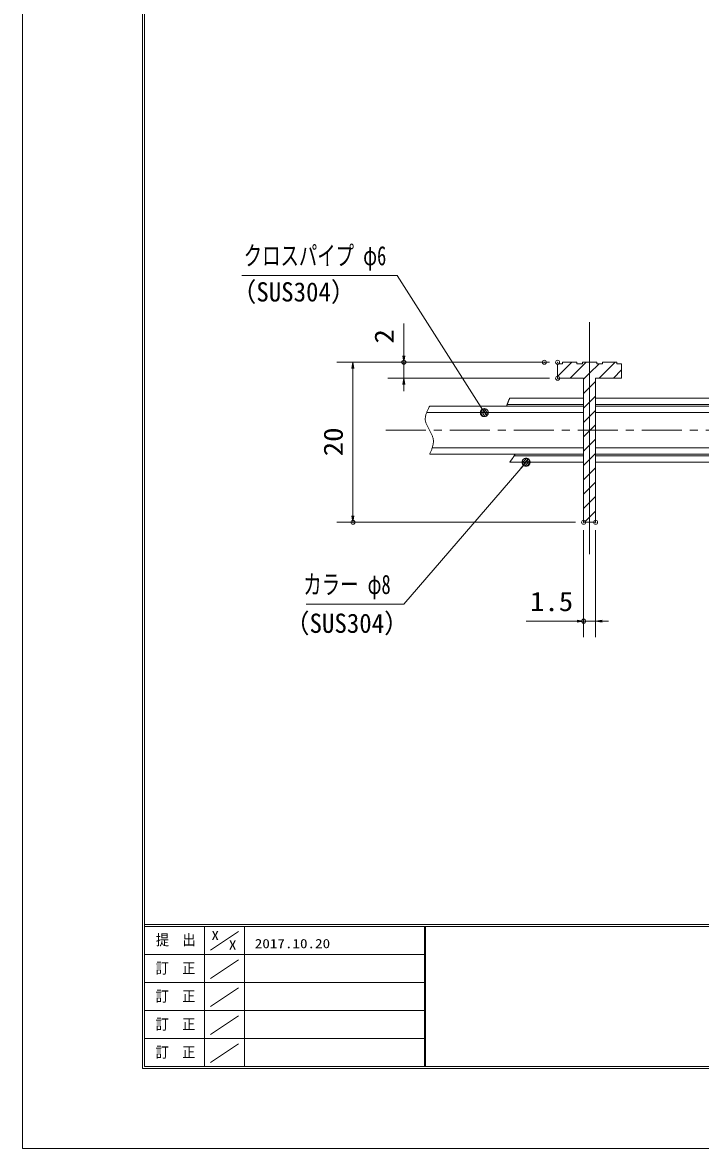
# Model space of a CAD drawing. Units: millimetres, scale not verified. Extents: x -1050 to 1050, y -742 to 742.
# Drawn here: x -1050 to -626, y -742 to -39 of the extents above; entities that cross this region are included whole.
import ezdxf
from ezdxf.enums import TextEntityAlignment as Align

# ---------------------------------------------------------------- set-up
doc = ezdxf.new("R2010")
doc.units = ezdxf.units.MM
doc.header["$LTSCALE"] = 5
doc.header["$PDMODE"] = 32
doc.header["$PDSIZE"] = 2.5
doc.linetypes.add('CHAIN1', pattern=[8, 5, -1, 1, -1])
doc.linetypes.add('DOUBLE_CHAIN1', pattern=[8.8, 5, -1, 0.6, -0.6, 0.6, -1])
for name, color, linetype, lineweight in [('0-0_7-図\u3000枠', 4, 'Continuous', 9), ('0-1_寸法注釈', 2, 'Continuous', 9), ('0-2_0', 2, 'Continuous', 9), ('0-3_DEFPOINTS', 134, 'Continuous', 9), ('0-7_想像線', 134, 'DOUBLE_CHAIN1', 9), ('0-8_蓋', 5, 'Continuous', 9), ('0-9_中心線', 6, 'CHAIN1', 9), ('0-A_ハッチング', 4, 'Continuous', 9)]:
    doc.layers.add(name, color=color, linetype=linetype, lineweight=lineweight)
doc.styles.add('ＭＳ ゴシック', font='')
doc.styles.get('ＭＳ ゴシック').set_extended_font_data('MS Gothic')

# ---------------------------------------------------------------- blocks, each defined once
blk = doc.blocks.new('_OPEN')
at = {"layer": '0-2_0'}
blk.add_line((0, 0), (-5, 0), dxfattribs=at)
blk.add_lwpolyline([(-5, 0.833), (0, 0), (-5, -0.833)], dxfattribs=at)
blk = doc.blocks.new('_Dot')
at = {"layer": '0-2_0'}
for p, q in [((-2.5, 0), (-5, 0)), ((2.445, 0.5), (-2.445, 0.5)), ((1.997, 1.5), (-1.997, 1.5)), ((2.289, -0.995), (-2.289, -0.995)), ((1.499, -1.995), (-1.499, -1.995))]:
    blk.add_line(p, q, dxfattribs=at)
for points in [[(2.5, 0), (2.48, 0.313), (2.421, 0.622), (2.324, 0.92), (2.191, 1.204), (2.023, 1.469), (1.822, 1.711), (1.594, 1.926), (1.34, 2.111), (1.064, 2.262), (0.773, 2.378), (0.468, 2.456), (0.157, 2.495), (-0.157, 2.495), (-0.468, 2.456), (-0.773, 2.378), (-1.064, 2.262), (-1.34, 2.111), (-1.594, 1.926), (-1.822, 1.711), (-2.023, 1.469), (-2.191, 1.204), (-2.324, 0.92), (-2.421, 0.622), (-2.48, 0.313), (-2.5, 0), (0, 0)], [(-2.5, 0), (-2.48, -0.313), (-2.421, -0.622), (-2.324, -0.92), (-2.191, -1.204), (-2.023, -1.469), (-1.822, -1.711), (-1.594, -1.926), (-1.34, -2.111), (-1.064, -2.262), (-0.773, -2.378), (-0.468, -2.456), (-0.157, -2.495), (0.157, -2.495), (0.468, -2.456), (0.773, -2.378), (1.064, -2.262), (1.34, -2.111), (1.594, -1.926), (1.822, -1.711), (2.023, -1.469), (2.191, -1.204), (2.324, -0.92), (2.421, -0.622), (2.48, -0.313), (2.5, 0), (0, 0)]]:
    blk.add_lwpolyline(points, close=True, dxfattribs=at)

msp = doc.modelspace()

# ---------------------------------------------------------------- linework, layer by layer
at = {"layer": '0-0_7-図\u3000枠'}
for p, q in [((-975, -692.5), (-975, 692.5)), ((-973.75, -691.25), (-973.75, 691.25)), ((998.75, -602.5), (-973.75, -602.5)), ((998.75, -603.75), (-973.75, -603.75)), ((-936.25, -691.192), (-936.25, -603.75)), ((-911.25, -603.75), (-911.25, -691.192)), ((-798.75, -603.75), (-798.75, -691.192)), ((-798, -603.75), (-798, -691.192)), ((-932.5, -618.606), (-915, -606.924)), ((-798.75, -621.25), (-973.75, -621.25)), ((-932.5, -636.247), (-915, -624.565)), ((-798.75, -638.75), (-973.75, -638.75)), ((-932.5, -653.747), (-915, -642.065)), ((-798.75, -656.25), (-973.75, -656.25)), ((-932.5, -671.247), (-915, -659.565)), ((-798.75, -673.75), (-973.75, -673.75)), ((-932.5, -688.747), (-915, -677.065)), ((1000, -692.5), (-975, -692.5)), ((998.75, -691.25), (-973.75, -691.25))]:
    msp.add_line(p, q, dxfattribs=at)
at = {"layer": '0-1_寸法注釈'}
for p, q in [((-811.62, -247.308), (-811.62, -227.195)), ((-720.45, -251.308), (-853.458, -251.308)), ((-728.783, -251.308), (-821.62, -251.308)), ((-811.62, -261.308), (-811.62, -251.308)), ((-843.458, -255.308), (-843.458, -347.308)), ((-720.45, -261.308), (-821.62, -261.308)), ((-811.62, -265.308), (-811.62, -269.308)), ((-704.2, -351.308), (-853.458, -351.308)), ((-699.2, -356.308), (-699.2, -423.069)), ((-691.7, -356.308), (-691.7, -423.069)), ((-703.2, -413.069), (-735.103, -413.069)), ((-691.7, -413.069), (-699.2, -413.069)), ((-687.7, -413.069), (-683.7, -413.069))]:
    msp.add_line(p, q, dxfattribs=at)
for points in [[(-912.922, -197.031), (-815.732, -197.031), (-761.827, -281.969)], [(-872.622, -402.409), (-811.534, -402.409), (-735.83, -314.562)]]:
    msp.add_lwpolyline(points, dxfattribs=at)
at = {"layer": '0-3_DEFPOINTS'}
msp.add_lwpolyline([(-1050, -742.5), (-1050, 742.5), (1050, 742.5), (1050, -742.5)], close=True, dxfattribs=at)
for p in [(-811.62, -251.308), (-723.783, -251.308), (-715.45, -251.308), (-715.45, -261.308), (-843.458, -351.308), (-699.2, -351.308), (-691.7, -351.308), (-699.2, -413.069)]:
    msp.add_point(p, dxfattribs=at)
at = {"layer": '0-7_想像線'}
msp.add_line((-747.352, -278.683), (-747.392, -278.808), dxfattribs=at)
for points in [[(-745.45, -273.808), (-745.503, -273.933), (-745.556, -274.058), (-745.609, -274.182), (-745.662, -274.307), (-745.715, -274.432), (-745.768, -274.556), (-745.821, -274.681), (-745.874, -274.806), (-745.926, -274.931), (-745.978, -275.055), (-746.031, -275.18), (-746.083, -275.305), (-746.134, -275.43), (-746.186, -275.554), (-746.237, -275.679), (-746.288, -275.804), (-746.339, -275.929), (-746.39, -276.054), (-746.44, -276.179), (-746.49, -276.304), (-746.539, -276.429), (-746.588, -276.553), (-746.637, -276.678), (-746.686, -276.803), (-746.734, -276.928), (-746.781, -277.054), (-746.828, -277.179), (-746.875, -277.304), (-746.921, -277.429), (-746.967, -277.554), (-747.012, -277.679), (-747.056, -277.805), (-747.1, -277.93), (-747.144, -278.055), (-747.187, -278.181), (-747.229, -278.306), (-747.271, -278.432), (-747.312, -278.557), (-747.352, -278.683)], [(-795.45, -278.808), (-795.678, -279.246), (-795.905, -279.684), (-796.13, -280.122), (-796.35, -280.559), (-796.564, -280.996), (-796.772, -281.433), (-796.972, -281.869), (-797.162, -282.305), (-797.34, -282.74), (-797.507, -283.174), (-797.66, -283.607), (-797.798, -284.039), (-797.919, -284.47), (-798.022, -284.9), (-798.106, -285.329), (-798.17, -285.757), (-798.212, -286.183), (-798.23, -286.608), (-798.223, -287.031), (-798.191, -287.452), (-798.131, -287.872), (-798.045, -288.29), (-797.936, -288.707), (-797.804, -289.123), (-797.653, -289.538), (-797.484, -289.952), (-797.3, -290.365), (-797.102, -290.778), (-796.893, -291.191), (-796.675, -291.604), (-796.45, -292.018), (-796.22, -292.432), (-795.987, -292.847), (-795.753, -293.262), (-795.521, -293.679), (-795.292, -294.098), (-795.069, -294.517), (-794.851, -294.938), (-794.641, -295.361)], [(-794.641, -295.361), (-794.439, -295.784), (-794.248, -296.209), (-794.067, -296.635), (-793.898, -297.062), (-793.743, -297.49), (-793.602, -297.918), (-793.477, -298.348), (-793.369, -298.779), (-793.279, -299.21), (-793.209, -299.642), (-793.159, -300.074), (-793.131, -300.508), (-793.124, -300.941), (-793.139, -301.376), (-793.173, -301.81), (-793.225, -302.246), (-793.295, -302.681), (-793.382, -303.117), (-793.483, -303.554), (-793.598, -303.99), (-793.726, -304.427), (-793.865, -304.865), (-794.015, -305.302), (-794.174, -305.74), (-794.341, -306.178), (-794.516, -306.616), (-794.696, -307.054), (-794.88, -307.493), (-795.068, -307.931), (-795.258, -308.37), (-795.45, -308.808)], [(-742.1, -308.808), (-742.169, -308.933), (-742.239, -309.058), (-742.311, -309.182), (-742.383, -309.307), (-742.456, -309.432), (-742.531, -309.556), (-742.606, -309.681), (-742.682, -309.806), (-742.759, -309.931), (-742.838, -310.056), (-742.916, -310.18), (-742.996, -310.305), (-743.077, -310.43), (-743.158, -310.555), (-743.24, -310.68), (-743.323, -310.805), (-743.406, -310.93), (-743.491, -311.055), (-743.575, -311.18), (-743.661, -311.305), (-743.747, -311.43), (-743.833, -311.555), (-743.92, -311.68), (-744.008, -311.806), (-744.096, -311.931), (-744.184, -312.056), (-744.273, -312.181), (-744.362, -312.306), (-744.451, -312.431), (-744.541, -312.556), (-744.631, -312.682), (-744.721, -312.807), (-744.812, -312.932), (-744.903, -313.057), (-744.994, -313.182), (-745.085, -313.308), (-745.176, -313.433), (-745.267, -313.558), (-745.359, -313.683)], [(-745.359, -313.683), (-745.45, -313.808), (-745.45, -313.808)]]:
    msp.add_lwpolyline(points, dxfattribs=at)
at = {"layer": '0-8_蓋'}
for p, q in [((-715.45, -261.308), (-715.45, -252.308)), ((-715.45, -252.308), (-712.45, -252.308)), ((-712.45, -251.308), (-703.45, -251.308)), ((-712.45, -251.308), (-712.45, -252.308)), ((-703.45, -251.308), (-703.45, -252.308)), ((-703.45, -252.308), (-699.95, -252.308)), ((-699.95, -251.308), (-699.95, -252.308)), ((-699.95, -251.308), (-690.95, -251.308)), ((-690.95, -251.308), (-690.95, -252.308)), ((-675.45, -261.308), (-675.45, -252.308)), ((-715.45, -261.308), (-699.2, -261.308)), ((-699.2, -351.308), (-699.2, -261.308)), ((-691.7, -261.308), (-675.45, -261.308)), ((-691.7, -261.308), (-691.7, -351.308)), ((-745.45, -273.808), (-699.2, -273.808)), ((-691.7, -273.808), (-599.2, -273.808)), ((-795.45, -278.808), (-699.2, -278.808)), ((-747.058, -277.808), (-699.2, -277.808)), ((-691.7, -277.808), (-599.2, -277.808)), ((-691.7, -278.808), (-599.2, -278.808)), ((-797.368, -282.808), (-699.2, -282.808)), ((-691.7, -282.808), (-599.2, -282.808)), ((-795.45, -308.808), (-699.2, -308.808)), ((-793.847, -304.808), (-699.2, -304.808)), ((-691.7, -304.808), (-599.2, -304.808)), ((-691.7, -308.808), (-599.2, -308.808)), ((-745.45, -313.808), (-699.2, -313.808)), ((-742.684, -309.808), (-699.2, -309.808)), ((-691.7, -309.808), (-599.2, -309.808)), ((-691.7, -313.808), (-599.2, -313.808)), ((-699.2, -351.308), (-691.7, -351.308))]:
    msp.add_line(p, q, dxfattribs=at)
for points in [[(-690.95, -252.308), (-687.45, -252.308), (-687.45, -251.308), (-678.45, -251.308)], [(-678.45, -251.308), (-678.45, -252.308), (-675.45, -252.308)]]:
    msp.add_lwpolyline(points, dxfattribs=at)
at = {"layer": '0-9_中心線'}
for p, q in [((-695.45, -226.308), (-695.45, -376.308)), ((-822.921, -293.808), (-156.852, -293.808))]:
    msp.add_line(p, q, dxfattribs=at)
at = {"layer": '0-A_ハッチング'}
for p, q in [((-715.45, -260.236), (-706.522, -251.308)), ((-707.542, -261.308), (-697.542, -251.308)), ((-689.581, -261.308), (-679.581, -251.308)), ((-680.601, -261.308), (-675.45, -256.157)), ((-699.2, -288.887), (-695.45, -285.137)), ((-695.45, -285.137), (-691.7, -281.387)), ((-699.2, -297.868), (-695.45, -294.118)), ((-695.45, -294.118), (-691.7, -290.368)), ((-695.45, -303.098), (-691.7, -299.348)), ((-699.2, -306.848), (-695.45, -303.098)), ((-695.45, -312.078), (-691.7, -308.328)), ((-699.2, -315.828), (-695.45, -312.078)), ((-699.2, -324.808), (-695.45, -321.058)), ((-695.45, -321.058), (-691.7, -317.308)), ((-699.2, -333.789), (-695.45, -330.039)), ((-695.45, -330.039), (-691.7, -326.289)), ((-695.45, -339.019), (-691.7, -335.269)), ((-699.2, -342.769), (-695.45, -339.019))]:
    msp.add_line(p, q, dxfattribs=at)
for points in [[(-699.2, -261.308), (-699.2, -351.308), (-695.45, -351.308), (-695.45, -251.308), (-699.95, -251.308), (-699.95, -252.308), (-703.45, -252.308), (-703.45, -251.308), (-712.45, -251.308), (-712.45, -252.308), (-715.45, -252.308), (-715.45, -261.308)], [(-675.45, -261.308), (-675.45, -252.308), (-678.45, -252.308), (-678.45, -251.308), (-687.45, -251.308), (-687.45, -252.308), (-690.95, -252.308), (-690.95, -251.308), (-695.45, -251.308), (-695.45, -351.308), (-691.7, -351.308), (-691.7, -261.308)]]:
    msp.add_lwpolyline(points, close=True, dxfattribs=at)
for points in [[(-699.2, -261.947), (-695.45, -258.197), (-689.562, -252.308)], [(-699.2, -270.927), (-695.45, -267.177), (-691.7, -263.427)], [(-699.2, -279.907), (-695.45, -276.157), (-691.7, -272.407)], [(-698.759, -351.308), (-695.45, -347.999), (-691.7, -344.249)]]:
    msp.add_lwpolyline(points, dxfattribs=at)

# ---------------------------------------------------------------- block references
at = {"layer": '0-1_寸法注釈', "xscale": 0.8, "yscale": 0.8}
for p, rotation in [((-843.458, -251.308), 90), ((-811.62, -251.308), 270), ((-811.62, -261.308), 90), ((-843.458, -351.308), 270), ((-691.7, -413.069), 180)]:
    msp.add_blockref('_OPEN', p, dxfattribs=dict(at, rotation=rotation))
at = {"layer": '0-1_寸法注釈'}
for p, rotation in [((-761.284, -282.808), 302.87944), ((-735.173, -313.808), 48.87423)]:
    msp.add_blockref('_Dot', p, dxfattribs=dict(at, rotation=rotation))
at = {"layer": '0-1_寸法注釈', "xscale": 0.8, "yscale": 0.8}
msp.add_blockref('_OPEN', (-699.2, -413.069), dxfattribs=at)

# ---------------------------------------------------------------- texts
at = {"layer": '0-0_7-図\u3000枠', "color": 5, "style": 'ＭＳ ゴシック'}
for s, height, width, p in [('提\u3000出', 6.745, 0.9, (-966.593, -617.56)), ('X', 5.773, 1.2, (-931.902, -614.076)), ('2017.10.20', 5.773, 1.2, (-904.801, -619.113)), ('X', 5.773, 1.2, (-920.995, -620.022)), ('訂\u3000正', 6.745, 0.9, (-966.76, -635.201)), ('訂\u3000正', 6.745, 0.9, (-966.76, -652.701)), ('訂\u3000正', 6.745, 0.9, (-966.76, -670.201)), ('訂\u3000正', 6.745, 0.9, (-966.76, -687.701))]:
    msp.add_text(s, height=height, dxfattribs=dict(at, width=width)).set_placement(p, align=Align.BOTTOM_LEFT)
at = {"layer": '0-1_寸法注釈', "color": 7, "style": 'ＭＳ ゴシック'}
for s, height, width, p in [('クロスパイプ φ6', 12.03, 0.7, (-911.686, -194.344)), ('（SUS304）', 12.02, 0.95, (-919.399, -216.971)), ('カラー φ8', 12.03, 0.7, (-874.475, -399.722)), ('1.5', 12.02, 1.1, (-732.723, -410.382)), ('（SUS304）', 12.02, 0.95, (-886.127, -423.981))]:
    msp.add_text(s, height=height, dxfattribs=dict(at, width=width)).set_placement(p, align=Align.BOTTOM_LEFT)
at = {"layer": '0-1_寸法注釈', "color": 7, "style": 'ＭＳ ゴシック', "width": 1.1}
for s, p in [('2', (-814.307, -239.618)), ('20', (-846.145, -310.042))]:
    msp.add_text(s, height=12.02, rotation=90, dxfattribs=at).set_placement(p, align=Align.BOTTOM_LEFT)

doc.saveas('drawing.dxf')
